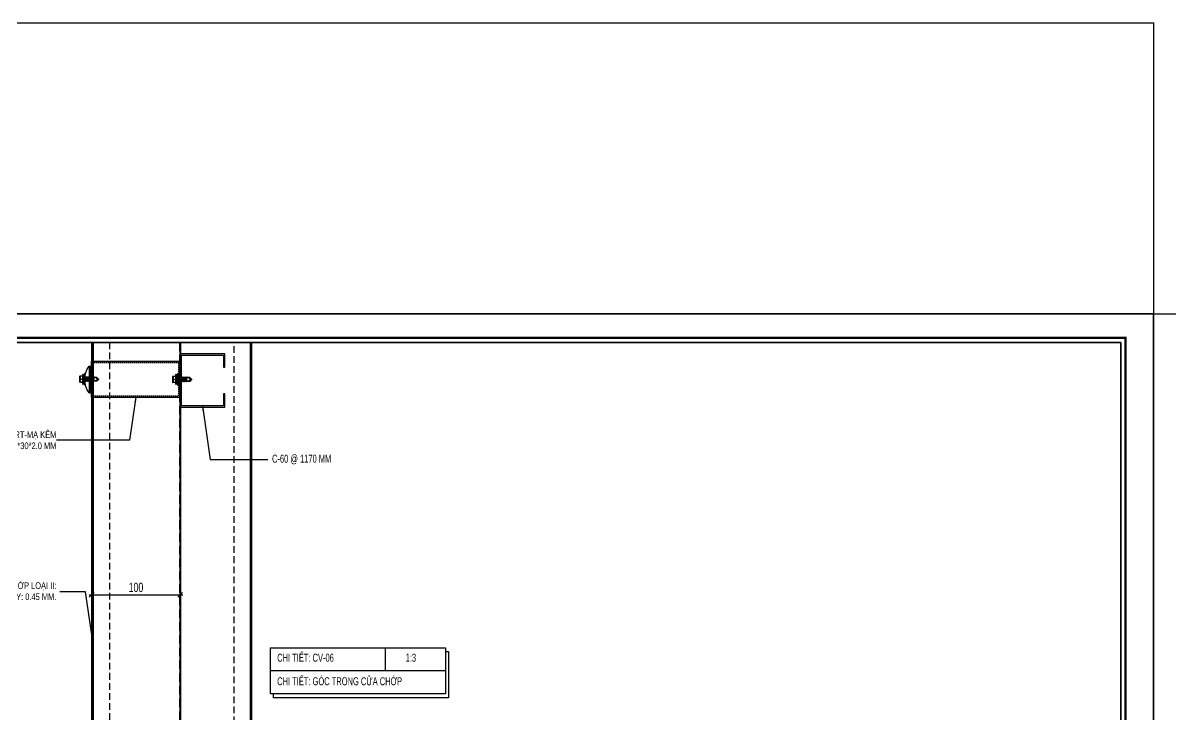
# Model space of a CAD drawing. Header units: inches. Extents: x 315041 to 662841, y -45540 to -35018.
# Drawn here: x 329779.8 to 330209.6, y -37897.8 to -37638.9 of the extents above; entities that cross this region are included whole.
import ezdxf

# ---------------------------------------------------------------- set-up
doc = ezdxf.new("R2010")
doc.units = ezdxf.units.IN
doc.header["$MEASUREMENT"] = 0
for name, pattern in [('DASHED', [0.75, 0.5, -0.25]), ('DASHED2', [9.525, 6.35, -3.175]), ('HIDDEN', [0.375, 0.25, -0.125])]:
    doc.linetypes.add(name, pattern=pattern)
for name, color, linetype in [('2', 2, 'Continuous'), ('3', 3, 'Continuous'), ('7', 7, 'Continuous'), ('BAO KHUNG', 31, 'Continuous'), ('flashing', 6, 'Continuous'), ('ROOFING', 4, 'Continuous'), ('STRUCTURE', 1, 'Continuous'), ('TONTHUNG', 9, 'Continuous')]:
    doc.layers.add(name, color=color, linetype=linetype)
doc.styles.add('ST1H', font='vnshxh.shx', dxfattribs={"width": 0.7})
doc.dimstyles.new('3', dxfattribs={"dimtxt": 3.5, "dimasz": 1.8, "dimexe": 1, "dimexo": 0, "dimgap": 1, "dimtad": 1, "dimdec": 0, "dimlfac": 3, "dimzin": 0, "dimdsep": 46, "dimtxsty": 'ST1H', "dimblk": 'OBLIQUE', "dimcen": 1, "dimdle": 1, "dimclrd": 8, "dimclre": 8, "dimclrt": 3, "dimadec": 0, "dimazin": 0, "dimtfac": 1, "dimtdec": 0, "dimtix": 1, "dimtofl": 0, "dimtmove": 1, "dimatfit": 3, "dimfxl": 0.18, "dimtolj": 1, "dimtzin": 0, "dimlwd": -1, "dimlwe": -1, "dimarcsym": 1})

# ---------------------------------------------------------------- blocks, each defined once
blk = doc.blocks.new('A$C75D82031')
at = {"layer": '2', "color": 157, "linetype": 'Continuous'}
blk.add_lwpolyline([(0, 420), (594, 420), (594, 0), (0, 0)], close=True, dxfattribs=at)
at = {"layer": '7', "color": 147, "linetype": 'Continuous'}
blk.add_lwpolyline([(12.33, 57.61), (581.67, 57.61), (581.67, 409.19), (12.33, 409.19)], close=True, dxfattribs=at)
at = {"layer": 'BAO KHUNG', "color": 167, "linetype": 'Continuous', "const_width": 0.871}
blk.add_lwpolyline([(10.59, 9.07), (583.41, 9.07), (583.41, 410.93), (10.59, 410.93)], close=True, dxfattribs=at)
blk = doc.blocks.new('Short_Self_drilling')
at = {"layer": 'STRUCTURE', "color": 1, "linetype": 'Continuous'}
for p, q in [((6.4, 1.7), (-6.4, 1.7)), ((5.1, 3.8), (-5.1, 3.8)), ((-2.6, 2.9), (-5.1, 2.9)), ((-3.4, 3.8), (-3.4, 6.8)), ((3, 7.2), (-3, 7.2)), ((2.6, 2.9), (-2.6, 2.9)), ((-2.1, 2.8), (-2.1, 2.9)), ((6.3, 0), (0, 0)), ((2.2, 2.8), (2.2, 2.9)), ((2.2, -0.5), (2.2, 0)), ((5.1, 2.9), (2.6, 2.9)), ((3.4, 3.8), (3.4, 6.8)), ((3, -1.2), (-2.7, -0.2)), ((3, -2.7), (-2.7, -1.8)), ((3, -4.2), (-2.7, -3.3)), ((3, -5.8), (-2.7, -4.8)), ((3, -7.3), (-2.7, -6.3)), ((-1.9, -8), (-2.7, -7.9)), ((-2.1, -1.4), (-2.1, -0.9)), ((-2.1, -2.9), (-2.1, -2.4)), ((-2.1, -4.4), (-2.1, -3.9)), ((-2.1, -6), (-2.1, -5.4)), ((-2.1, -7.5), (-2.1, -7)), ((-2.1, -12.3), (-2.1, -8.5)), ((3, -8.8), (-1.1, -8.1)), ((2.1, -12.3), (2.1, -9.1)), ((2.2, -2), (2.2, -1.5)), ((2.2, -3.6), (2.2, -3)), ((2.2, -5.1), (2.2, -4.6)), ((2.2, -6.6), (2.2, -6.1)), ((2.2, -8.1), (2.2, -7.6))]:
    blk.add_line(p, q, dxfattribs=at)
blk.add_lwpolyline([(6.4, 1.3), (6.4, 1.7), (2.1, 2.8), (-2.1, 2.8), (-6.4, 1.7), (-6.4, 1.3)], close=True, dxfattribs=at)
for points in [[(-6.4, 1.3, -0.088869), (-6.3, 0), (0, 0)], [(-0.1, 3.8), (-0.3, 6.2, 0.338878), (-3.1, 6.2), (-3.3, 3.8)], [(3.3, 3.8), (3.1, 6.2, 0.338878), (0.3, 6.2), (0.1, 3.8)], [(2.1, -12.3), (0.2, -14.2, -0.333596), (-0.2, -14.2), (-2.1, -12.3)], [(-0.1, -14), (-1, -12.2, -0.148657), (-1.4, -11.2), (-2, -7.7, -0.815006), (-1.2, -7.8, 0.150833), (-0.8, -8.7)], [(2.1, -12.3), (1.7, -11.7, 0.52242), (0.9, -11.7), (-0.2, -14.2)]]:
    blk.add_lwpolyline(points, format="xyb", dxfattribs=at)
for points in [[(3, -1.2), (2.2, -1.5), (-2.1, -0.8), (-2.7, -0.2), (-2.4, 0)], [(3, -2.7), (2.2, -3), (-2.1, -2.4), (-2.7, -1.8), (-2.1, -1.4), (2.2, -2), (3, -2.7)], [(3, -4.2), (2.2, -4.6), (-2.1, -3.9), (-2.7, -3.3), (-2.1, -2.9), (2.2, -3.6), (3, -4.2)], [(3, -5.8), (2.2, -6.1), (-2.1, -5.4), (-2.7, -4.8), (-2.1, -4.4), (2.2, -5.1), (3, -5.8)], [(3, -7.3), (2.2, -7.6), (-2.1, -7), (-2.7, -6.3), (-2.1, -6), (2.2, -6.6), (3, -7.3)], [(-1.8, -8.5), (-2.1, -8.5), (-2.7, -7.9), (-2.1, -7.5), (-1.8, -7.5)], [(-1.3, -7.6), (2.2, -8.1), (3, -8.8)], [(-1.2, 0), (2.2, -0.5), (3, -1.2)], [(3, -8.8), (2.2, -9.1), (-0.8, -8.7)]]:
    blk.add_lwpolyline(points, dxfattribs=at)
for centre, radius, start, end in [((-5, 3.3), 0.455, 109.7949, 250.2674), ((-3, 6.8), 0.429, 90.0311, 180.0311), ((3, 6.8), 0.429, 0.0311, 90.0311), ((5.1, 3.3), 0.435, 279.7276, 80.3347), ((10, 0.2), 3.74, 162.2963, 182.6103)]:
    blk.add_arc(centre, radius, start, end, dxfattribs=at)
blk = doc.blocks.new('A$C2D4C695A')
at = {"color": 7}
for p, q in [((0, 0.17), (0, 9.83)), ((0.5, 10), (0.17, 10)), ((0.5, 0), (0.5, 10)), ((0.5, 0), (0.17, 0))]:
    blk.add_line(p, q, dxfattribs=at)
at = {"color": 7, "extrusion": (0, 0, -1)}
for centre, major_axis, start_param, end_param in [((0.17, 9.83), (0.118, 0.118), 3.926991, 5.497787), ((-6.47, 5), (-6.07, 6.07), 1.733919, 2.97847), ((0.17, 0.17), (-0.118, 0.118), 3.926991, 5.497787)]:
    blk.add_ellipse(centre, major_axis=major_axis, ratio=1, start_param=start_param, end_param=end_param, dxfattribs=at)
blk = doc.blocks.new('A$C157D6C5F')
at = {"layer": 'STRUCTURE', "color": 1, "linetype": 'Continuous'}
for p, q in [((0.65, 2.85), (1.93, 2.85)), ((0.66, 1.43), (1.71, 1.43)), ((1.83, 1.14), (2.06, 2.52)), ((2.05, 1.42), (2.22, 1.42)), ((2.1, 2.77), (2.14, 3.04)), ((2.27, 2.85), (2.44, 2.85)), ((2.33, 1.14), (2.65, 3.04)), ((2.56, 1.42), (2.73, 1.42)), ((2.77, 2.85), (2.94, 2.85)), ((2.84, 1.14), (3.16, 3.04)), ((3.07, 1.42), (3.24, 1.42)), ((3.28, 2.85), (3.45, 2.85)), ((3.35, 1.14), (3.66, 3.04)), ((3.57, 1.42), (3.74, 1.42)), ((3.79, 2.85), (3.96, 2.85)), ((3.86, 1.14), (4.17, 3.04)), ((4.08, 1.42), (4.25, 1.42)), ((4.3, 2.85), (4.47, 2.85)), ((4.36, 1.14), (4.67, 3.03)), ((4.58, 1.42), (4.75, 1.42)), ((4.8, 2.85), (4.97, 2.85)), ((4.86, 1.14), (5.17, 3.03)), ((5.08, 1.42), (5.19, 1.42)), ((5.33, 0), (5.33, 4.28)), ((5.69, 2.85), (5.72, 2.85)), ((5.69, 1.42), (5.72, 1.42)), ((5.72, 2.99), (5.72, 3.85)), ((5.72, 1.28), (5.72, 2.99)), ((5.72, 0.43), (5.72, 1.28)), ((6, 0.43), (6, 3.85)), ((6, 3.28), (7, 3.28)), ((6, 1), (7, 1)), ((7.14, 1.14), (7.14, 3.14))]:
    blk.add_line(p, q, dxfattribs=at)
for points in [[(0.66, 1.43), (0.02, 2.08, -0.333596), (0.02, 2.2), (0.65, 2.85)], [(0.66, 1.43), (0.86, 1.57, 0.52242), (0.86, 1.85), (0.02, 2.2)], [(0.09, 2.17), (0.68, 2.49, -0.148657), (1.03, 2.61), (2.19, 2.79, -0.815006), (2.17, 2.54, 0.150833), (1.87, 2.42)], [(6, 2.18), (6.83, 2.25, 0.338878), (6.83, 3.18), (6, 3.24)], [(6, 1.04), (6.83, 1.11, 0.338878), (6.83, 2.04), (6, 2.1)]]:
    blk.add_lwpolyline(points, format="xyb", dxfattribs=at)
for points in [[(1.83, 1.14), (1.71, 1.42), (1.87, 2.42)], [(2.22, 2.56), (2.05, 1.42), (1.83, 1.14)], [(1.92, 2.75), (1.94, 2.85), (2.14, 3.04), (2.27, 2.85), (2.25, 2.75)], [(2.33, 1.14), (2.22, 1.42), (2.44, 2.85), (2.65, 3.04), (2.77, 2.85), (2.56, 1.42), (2.33, 1.14)], [(2.84, 1.14), (2.73, 1.42), (2.95, 2.85), (3.16, 3.04), (3.28, 2.85), (3.07, 1.42), (2.84, 1.14)], [(3.35, 1.14), (3.24, 1.42), (3.46, 2.85), (3.66, 3.04), (3.79, 2.85), (3.57, 1.42), (3.35, 1.14)], [(3.86, 1.14), (3.74, 1.42), (3.97, 2.85), (4.17, 3.04), (4.3, 2.85), (4.08, 1.42), (3.86, 1.14)], [(4.36, 1.14), (4.24, 1.42), (4.47, 2.85), (4.67, 3.03), (4.8, 2.85), (4.58, 1.42), (4.36, 1.14)], [(4.86, 1.14), (4.75, 1.42), (4.97, 2.85), (5.17, 3.03), (5.19, 3.01)], [(5.19, 2.13), (5.08, 1.42), (4.86, 1.14)]]:
    blk.add_lwpolyline(points, dxfattribs=at)
blk.add_lwpolyline([(5.19, 0), (5.33, 0), (5.69, 1.43), (5.69, 2.85), (5.33, 4.28), (5.19, 4.28)], close=True, dxfattribs=at)
for centre, radius, start, end in [((5.86, 3.8), 0.151, 19.7637, 160.2363), ((5.86, 0.45), 0.145, 189.6964, 350.3036), ((7, 3.14), 0.143, 0, 90), ((7, 1.14), 0.143, 270, 0)]:
    blk.add_arc(centre, radius, start, end, dxfattribs=at)
blk = doc.blocks.new('A$C01EB0BB3')
at = {"color": 1}
blk.add_lwpolyline([(0, 4.4), (13.33, 4.4), (13.33, 37.73), (0, 37.73)], close=True, dxfattribs=at)
at = {"color": 1, "linetype": 'DASHED'}
blk.add_lwpolyline([(0.5, 4.9), (12.83, 4.9), (12.83, 37.23), (0.5, 37.23)], close=True, dxfattribs=at)
at = {"color": 1, "xscale": 0.3325819354032872, "yscale": 0.332581935392227, "zscale": 0.3325819354032872, "rotation": 179.9688727246166}
blk.add_blockref('Short_Self_drilling', (6.67, 37.23), dxfattribs=at)
at = {"color": 8, "rotation": 270}
for name, p in [('A$C157D6C5F', (4.45, 7.14)), ('A$C2D4C695A', (1.67, 4.06))]:
    blk.add_blockref(name, p, dxfattribs=at)
blk = doc.blocks.new('_Oblique')
at = {"color": 0, "linetype": 'ByBlock', "lineweight": -2}
blk.add_line((-0.5, -0.5), (0.5, 0.5), dxfattribs=at)
blk = doc.blocks.new('*D662')
at = {"color": 8, "linetype": 'Continuous', "transparency": 16777216}
for p, q in [((329805.53, -37861.86), (329805.53, -37852.1)), ((329838.71, -37860.29), (329838.71, -37852.1)), ((329804.53, -37853.1), (329839.71, -37853.1))]:
    blk.add_line(p, q, dxfattribs=at)
at = {"layer": 'Defpoints', "color": 0, "transparency": 16777216}
for p in [(329838.71, -37853.1), (329838.71, -37860.29), (329805.53, -37861.86)]:
    blk.add_point(p, dxfattribs=at)
at = {"color": 8, "transparency": 16777216, "xscale": 1.8, "yscale": 1.8, "zscale": 1.8, "rotation": 180}
blk.add_blockref('_Oblique', (329805.53, -37853.1), dxfattribs=at)
at = {"color": 8, "transparency": 16777216, "xscale": 1.8, "yscale": 1.8, "zscale": 1.8}
blk.add_blockref('_Oblique', (329838.71, -37853.1), dxfattribs=at)
at = {"color": 3, "transparency": 16777216, "insert": (329822.12, -37850.35), "char_height": 3.5, "attachment_point": 5, "style": 'ST1H'}
blk.add_mtext('\\A1;100', dxfattribs=at)

msp = doc.modelspace()

# ---------------------------------------------------------------- linework, layer by layer
at = {"color": 9}
msp.add_line((329915.5134, -37872.9571), (329915.5134, -37881.5817), dxfattribs=at)
at = {"color": 8}
msp.add_lwpolyline([(329621.7734, -37758.6315), (330191.1113, -37758.6315), (330191.1113, -38110.2113), (329621.7734, -38110.2113)], close=True, dxfattribs=at)
at = {"color": 94}
for points in [[(329805.5337, -37758.6315), (329805.5337, -37934.9355), (329865.5337, -37934.9355), (329865.5337, -37758.6315)], [(329806.0337, -37758.6315), (329806.0337, -37934.9355)], [(329865.0337, -37934.9355), (329865.0337, -37758.6315)]]:
    msp.add_lwpolyline(points, dxfattribs=at)
at = {"color": 94, "linetype": 'HIDDEN', "ltscale": 10}
for points in [[(329812.2003, -37758.6315), (329812.2003, -37934.9355)], [(329858.867, -37934.9355), (329858.867, -37758.6315)]]:
    msp.add_lwpolyline(points, dxfattribs=at)
at = {"layer": '3'}
msp.add_lwpolyline([(329855.3792, -37767.847), (329855.3792, -37762.847), (329838.7125, -37762.847), (329838.7125, -37782.847), (329855.3792, -37782.847), (329855.3792, -37777.847), (329854.8792, -37777.847), (329854.8792, -37782.347), (329839.2125, -37782.347), (329839.2125, -37763.347), (329854.8792, -37763.347), (329854.8792, -37767.847)], close=True, dxfattribs=at)
at = {"layer": 'flashing', "color": 8}
msp.add_lwpolyline([(329609.4423, -37638.9242), (330203.4423, -37638.9242), (330203.4423, -37747.8214), (329609.4423, -37747.8214)], close=True, dxfattribs=at)
at = {"layer": 'flashing', "color": 52, "linetype": 'HIDDEN', "ltscale": 20, "true_color": 0xd0d926, "const_width": 0.6667}
msp.add_lwpolyline([(329838.7574, -37758.6315), (329838.7125, -37965.0903), (330191.1113, -37965.0931)], dxfattribs=at)
at = {"layer": 'ROOFING'}
msp.add_lwpolyline([(329838.7125, -37758.6315), (329838.7125, -37998.2689, -0.41421352), (329838.7122, -37998.2692), (329805.5337, -37998.2692), (329805.5337, -37758.6315)], format="xyb", dxfattribs=at)
at = {"layer": 'TONTHUNG', "linetype": 'DASHED2', "ltscale": 0.5}
for points in [[(329805.867, -37998.2692), (329805.867, -37758.6315)], [(329838.3792, -37758.6315), (329838.3792, -37998.2692)]]:
    msp.add_lwpolyline(points, dxfattribs=at)

# ---------------------------------------------------------------- block references
at = {"color": 1}
for p in [(329609.4423, -38167.8214), (330203.4423, -38167.8214)]:
    msp.add_blockref('A$C75D82031', p, dxfattribs=at)
at = {"color": 8, "rotation": 270}
msp.add_blockref('A$C01EB0BB3', (329800.983, -37765.7775), dxfattribs=at)

# ---------------------------------------------------------------- dimensions: what is measured, and where the dimension line sits
at = {"color": 8}
dim = msp.add_linear_dim(base=(329838.7125, -37853.1021), p1=(329805.5337, -37861.8626), p2=(329838.7125, -37860.2887), dimstyle='3', dxfattribs=at)
dim.commit()
dim.dimension.update_dxf_attribs({"geometry": '*D662', "text_midpoint": (329822.1231, -37850.3521)})

# ---------------------------------------------------------------- leaders
at = {"color": 9}
for points in [[(329847.0459, -37782.347), (329849.9424, -37802.4217), (329873.1098, -37802.4217)], [(329805.5337, -37868.1215), (329803.1631, -37852.0041), (329792.2974, -37852.0041)]]:
    msp.add_leader(points, dimstyle='3', override={"dimgap": 1, "dimtad": 0}, dxfattribs=at)

# ---------------------------------------------------------------- next in the draw order: texts
at = {"layer": '3', "style": 'ST1H', "bg_fill": 2}
for s, insert, char_height, attachment_point in [('\\A1;z-support-m¹ kÏm\\Pkt: 30*100*30*2.0 mm', (329792.2974, -37795.2282), 2.5, 6), ('\\A1;c-60 @ 1170 mm', (329873.1098, -37802.4217), 3, 4), ('\\A1;l¸ cöa chíp lo¹i ii: \\Plo¹i: CLEAR COLORBOND, mµu: ........., dµy: 0.45 mm.', (329792.2974, -37852.0041), 2.5, 6), ('\\A1;CHI TIÕT: CV-06', (329875.0385, -37876.6715), 3, 4)]:
    msp.add_mtext(s, dxfattribs=dict(at, insert=insert, char_height=char_height, attachment_point=attachment_point))

# ---------------------------------------------------------------- next in the draw order: linework, layer by layer
at = {"color": 9}
for points in [[(329872.5689, -37872.9571), (329938.1485, -37872.9571), (329938.1485, -37890.2062), (329872.5689, -37890.2062)], [(329872.5689, -37872.9571), (329938.1485, -37872.9571), (329938.1485, -37881.5817), (329872.5689, -37881.5817)]]:
    msp.add_lwpolyline(points, close=True, dxfattribs=at)
msp.add_lwpolyline([(329938.1485, -37874.3776), (329939.1712, -37874.3776), (329939.1712, -37891.6268), (329873.5916, -37891.6268), (329873.5916, -37890.2062)], dxfattribs=at)

# ---------------------------------------------------------------- next in the draw order: leaders
msp.add_leader([(329822.0459, -37779.1108), (329819.6753, -37795.2282), (329792.2974, -37795.2282)], dimstyle='3', override={"dimgap": 1, "dimtad": 0}, dxfattribs=at)

# ---------------------------------------------------------------- next in the draw order: texts
at = {"layer": '3', "char_height": 3, "attachment_point": 4, "style": 'ST1H', "bg_fill": 2}
for s, insert in [('\\A1;1:3', (329923.1726, -37876.6715)), ('\\A1;CHI TIÕT: GãC TRONG CöA CHíP', (329875.0385, -37885.5012))]:
    msp.add_mtext(s, dxfattribs=dict(at, insert=insert))

doc.saveas('drawing.dxf')
